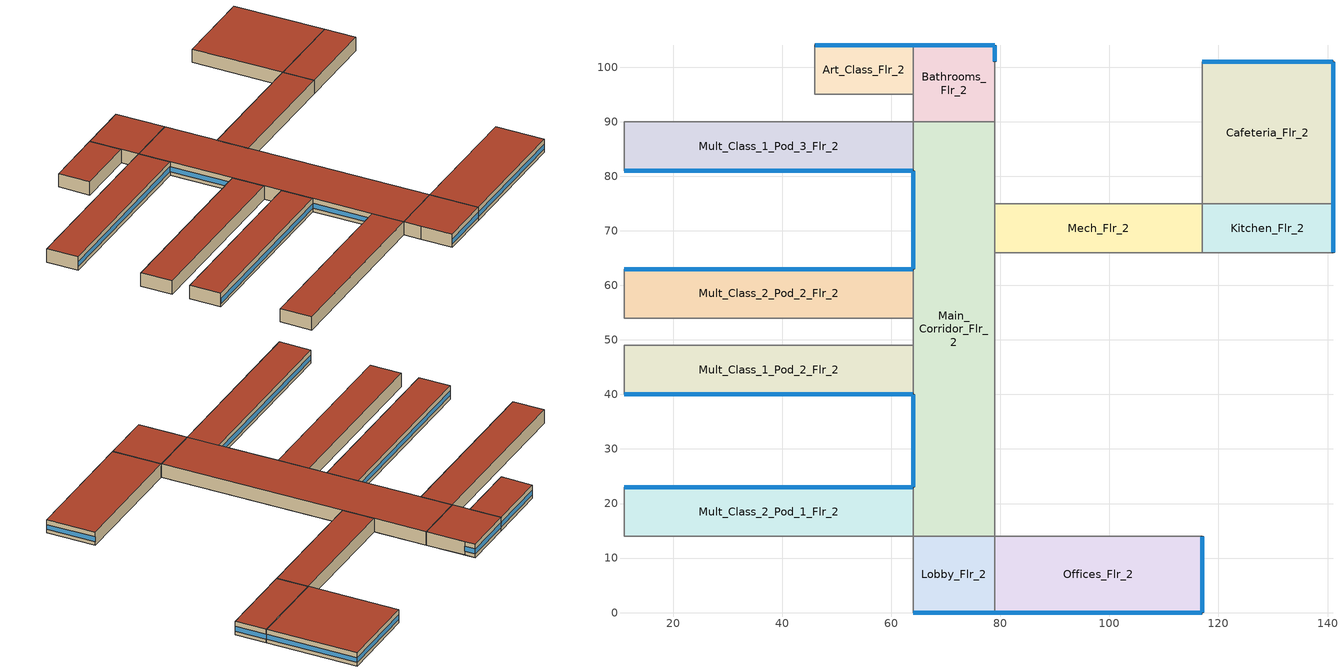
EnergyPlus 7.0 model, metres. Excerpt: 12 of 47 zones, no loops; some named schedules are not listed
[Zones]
Mult_Class_2_Pod_1_Flr_2
 floor to Mult_Class_2_Pod_1_Flr_1 (INT-FLOOR-TOPSIDE): 11,23 64,23 64,14 11,14 z4
 wall outside (Mass_R-11.4 ci_Ext-wall): 64,23 11,23 z4:8
 wall to Corridor_Pod_1_Flr_2 (Standard_Int-Wall): 11,14 64,14 z4:8
 wall to Main_Corridor_Flr_2 (Standard_Int-Wall): 64,14 64,23 z4:8
 wall to Corner_Class_2_Pod_1_Flr_2 (Standard_Int-Wall): 11,23 11,14 z4:8
 window (std_window_UValue_3.237_SHGC_0.490_VT_0.622): 63.95,23 11.05,23 z5.1:6.5
 roof outside (IEAD_R-15 ci_Roof): 11,14 64,14 64,23 11,23 z8
Mult_Class_1_Pod_2_Flr_2
 floor to Mult_Class_1_Pod_2_Flr_1 (INT-FLOOR-TOPSIDE): 11,49 64,49 64,40 11,40 z4
 wall outside (Mass_R-11.4 ci_Ext-wall): 11,40 64,40 z4:8
 wall to Main_Corridor_Flr_2 (Standard_Int-Wall): 64,40 64,49 z4:8
 wall to Corridor_Pod_2_Flr_2 (Standard_Int-Wall): 64,49 11,49 z4:8
 wall to Corner_Class_1_Pod_2_Flr_2 (Standard_Int-Wall): 11,49 11,40 z4:8
 window (std_window_UValue_3.237_SHGC_0.390_VT_0.495): 11.05,40 63.95,40 z5.1:6.5
 roof outside (IEAD_R-15 ci_Roof): 11,40 64,40 64,49 11,49 z8
Mult_Class_2_Pod_2_Flr_2
 floor to Mult_Class_2_Pod_2_Flr_1 (INT-FLOOR-TOPSIDE): 11,63 64,63 64,54 11,54 z4
 wall outside (Mass_R-11.4 ci_Ext-wall): 64,63 11,63 z4:8
 wall to Corridor_Pod_2_Flr_2 (Standard_Int-Wall): 11,54 64,54 z4:8
 wall to Main_Corridor_Flr_2 (Standard_Int-Wall): 64,54 64,63 z4:8
 wall to Corner_Class_2_Pod_2_Flr_2 (Standard_Int-Wall): 11,63 11,54 z4:8
 window (std_window_UValue_3.237_SHGC_0.490_VT_0.622): 63.95,63 11.05,63 z5.1:6.5
 roof outside (IEAD_R-15 ci_Roof): 11,54 64,54 64,63 11,63 z8
Mult_Class_1_Pod_3_Flr_2
 floor to Mult_Class_1_Pod_3_Flr_1 (INT-FLOOR-TOPSIDE): 11,90 64,90 64,81 11,81 z4
 wall outside (Mass_R-11.4 ci_Ext-wall): 11,81 64,81 z4:8
 wall to Main_Corridor_Flr_2 (Standard_Int-Wall): 64,81 64,90 z4:8
 wall to Corridor_Pod_3_Flr_2 (Standard_Int-Wall): 64,90 11,90 z4:8
 wall to Corner_Class_1_Pod_3_Flr_2 (Standard_Int-Wall): 11,90 11,81 z4:8
 window (std_window_UValue_3.237_SHGC_0.390_VT_0.495): 11.05,81 63.95,81 z5.1:6.5
 roof outside (IEAD_R-15 ci_Roof): 11,81 64,81 64,90 11,90 z8
Art_Class_Flr_2
 floor to Mult_Class_2_Pod_3_Flr_1 (INT-FLOOR-TOPSIDE): 46,104 64,104 64,95 46,95 z4
 wall outside (Mass_R-11.4 ci_Ext-wall): 64,104 46,104 z4:8
 wall to Corridor_Pod_3_Flr_2 (Standard_Int-Wall): 46,95 64,95 z4:8
 wall to Bathrooms_Flr_2 (Standard_Int-Wall): 64,95 64,104 z4:8
 wall to Mult_Class_2_Pod_3_Flr_2 (Standard_Int-Wall): 46,104 46,95 z4:8
 window (std_window_UValue_3.237_SHGC_0.490_VT_0.622): 63.95,104 46.05,104 z5.1:6.51
 roof outside (IEAD_R-15 ci_Roof): 46,95 64,95 64,104 46,104 z8
Main_Corridor_Flr_2
 floor to Main_Corridor_Flr_1 (INT-FLOOR-TOPSIDE): 64,90 79,90 79,14 64,14 z4
 wall outside (Mass_R-11.4 ci_Ext-wall): 64,81 64,63 / 64,40 64,23 z4:8
 wall to Lobby_Flr_2 (Standard_Int-Wall): 64,14 79,14 z4:8
 wall to Gym_Flr_1 (Standard_Int-Wall): 79,14 79,66 z4:8
 wall to Mech_Flr_2 (Standard_Int-Wall): 79,66 79,75 z4:8
 wall to Auditorium_Flr_1 (Standard_Int-Wall): 79,75 79,90 z4:8
 wall to Bathrooms_Flr_2 (Standard_Int-Wall): 79,90 64,90 z4:8
 wall to Corridor_Pod_2_Flr_2 (Standard_Int-Wall): 64,54 64,49 z4:8
 window (std_window_UValue_3.237_SHGC_0.390_VT_0.495_west): 64,80.95 64,63.05 / 64,39.95 64,23.05 z5.1:6.51
 roof outside (IEAD_R-15 ci_Roof): 64,14 79,14 79,90 64,90 z8
Lobby_Flr_2
 floor to Lobby_Flr_1 (INT-FLOOR-TOPSIDE): 64,14 79,14 79,0 64,0 z4
 wall outside (Mass_R-11.4 ci_Ext-wall): 64,0 79,0 z4:8
 wall to Offices_Flr_2 (Standard_Int-Wall): 79,0 79,14 z4:8
 wall to Corridor_Pod_1_Flr_2 (Standard_Int-Wall): 64,14 64,9 z4:8
 wall to Mult_Class_1_Pod_1_Flr_2 (Standard_Int-Wall): 64,9 64,0 z4:8
 window (std_window_UValue_3.237_SHGC_0.390_VT_0.495): 64.05,0 78.95,0 z5.1:6.51
 roof outside (IEAD_R-15 ci_Roof): 64,0 79,0 79,14 64,14 z8
Bathrooms_Flr_2
 floor to Bathrooms_Flr_1 (INT-FLOOR-TOPSIDE): 64,104 79,104 79,90 64,90 z4
 wall outside (Mass_R-11.4 ci_Ext-wall): 79,101 79,104 64,104 z4:8
 wall to Auditorium_Flr_1 (Standard_Int-Wall): 79,90 79,101 z4:8
 wall to Corridor_Pod_3_Flr_2 (Standard_Int-Wall): 64,95 64,90 z4:8
 window (std_window_UValue_3.237_SHGC_0.390_VT_0.495_east): 79,101.05 79,103.95 z5.1:6.55
 window (std_window_UValue_3.237_SHGC_0.490_VT_0.622): 78.95,104 64.05,104 z5.1:6.51
 roof outside (IEAD_R-15 ci_Roof): 64,90 79,90 79,104 64,104 z8
Offices_Flr_2
 floor to Offices_Flr_1 (INT-FLOOR-TOPSIDE): 79,14 117,14 117,0 79,0 z4
 wall outside (Mass_R-11.4 ci_Ext-wall): 79,0 117,0 117,14 z4:8
 wall to Gym_Flr_1 (Standard_Int-Wall): 117,14 79,14 z4:8
 window (std_window_UValue_3.237_SHGC_0.390_VT_0.495): 79.05,0 116.95,0 z5.1:6.5
 window (std_window_UValue_3.237_SHGC_0.390_VT_0.495_east): 117,0.05 117,13.95 z5.1:6.51
 roof outside (IEAD_R-15 ci_Roof): 79,0 117,0 117,14 79,14 z8
Mech_Flr_2
 floor to Mech_Flr_1 (INT-FLOOR-TOPSIDE): 79,75 117,75 117,66 79,66 z4
 wall to Gym_Flr_1 (Standard_Int-Wall): 79,66 117,66 z4:8
 wall to Kitchen_Flr_2 (Standard_Int-Wall): 117,66 117,75 z4:8
 wall to Auditorium_Flr_1 (Standard_Int-Wall): 117,75 79,75 z4:8
 roof outside (IEAD_R-15 ci_Roof): 79,66 117,66 117,75 79,75 z8
Kitchen_Flr_2
 floor to Library_Flr_1 (INT-FLOOR-TOPSIDE): 117,75 141,75 141,66 117,66 z4
 wall outside (Mass_R-11.4 ci_Ext-wall): 141,66 141,75 z4:8
 wall to Aux_Gym_Flr_1 (Standard_Int-Wall): 117,66 141,66 z4:8
 wall to Cafeteria_Flr_2 (Standard_Int-Wall): 141,75 117,75 z4:8
 window (std_window_UValue_3.237_SHGC_0.390_VT_0.495_east): 141,66.05 141,74.95 z5.1:6.52
 roof outside (IEAD_R-15 ci_Roof): 117,66 141,66 141,75 117,75 z8
Cafeteria_Flr_2
 floor to Library_Flr_1 (INT-FLOOR-TOPSIDE): 117,101 141,101 141,75 117,75 z4
 wall outside (Mass_R-11.4 ci_Ext-wall): 141,75 141,101 117,101 z4:8
 wall to Auditorium_Flr_1 (Standard_Int-Wall): 117,101 117,75 z4:8
 window (std_window_UValue_3.237_SHGC_0.390_VT_0.495_east): 141,75.05 141,100.95 z5.1:6.51
 window (std_window_UValue_3.237_SHGC_0.490_VT_0.622): 140.95,101 117.05,101 z5.1:6.51
 roof outside (IEAD_R-15 ci_Roof): 117,75 141,75 141,101 117,101 z8
[Building]
Secondary School Baseline: North Axis=0; Terrain=City; Loads Convergence Tolerance Value=0.04; Temperature Convergence Tolerance Value=0.2; Solar Distribution=FullExterior; Maximum Number of Warmup Days=25; Minimum Number of Warmup Days=6
[Site:Location]
USA MN-DULUTH: Latitude {deg}=46.82; Longitude {deg}=-92.17; Time Zone {hr}=-6; Elevation {m}=432
[Site:GroundTemperature:BuildingSurface]
19.18, 19.14, 19.229, 19.325, 19.396, 19.767, 20.94, 20.468, 19.761, 19.556, 19.433, 19.279
[Site:WaterMainsTemperature]
Calculation Method=CORRELATION; Annual Average Outdoor Air Temperature {C}=3.12; Maximum Difference In Monthly Average Outdoor Air Temperatures {deltaC}=31.7
[SizingPeriod:DesignDay] Barometric Pressure {Pa}=96242; Rain {0-no,1-yes}=0; Snow on ground {0-no,1-yes}=0; Day of Month=21; Daylight Savings Time Indicator=0; Humidity Indicating Type=WetBulb
Name | Maximum Dry-Bulb Temperature {C} | Daily Temp Range {C} | Humidity Indicating Conditions at Maximum Dry-Bulb | Wind Speed {m/s} design conditions vs. traditional 6.71 m/s (15 mph) | Wind Direction {Degrees; N=0, S=180} | Clearness {0.0 to 1.1} | Month | Day Type | Wind Speed {m/s} design conditions vs. traditional 3.35 m/s (7mph)
DULUTH Ann Htg 99.6% Condns DB | -29 | 0 | -29 | 4.3 | 310 | 0 | 1 | WinterDesignDay
DULUTH Ann Clg .4% Condns DB=>MWB | 29 | 10.9 | 20.6 |  | 230 | 1 | 7 | SummerDesignDay | 5.2
DULUTH Ann Clg .4% Condns WB=>MDB | 27.2 | 10.9 | 22.3 |  | 230 | 1 | 7 | SummerDesignDay | 5.2
[WindowMaterial:SimpleGlazingSystem] U-Factor=3.237
Name | Solar Heat Gain Coefficient | Visible Transmittance
SOUTH; EAST; WEST | 0.49 | 0.49
NORTH | 0.64 | 0.64
[Material] Thermal Absorptance=0.9
Name | Roughness | Thickness | Conductivity | Density | Specific Heat | Solar Absorptance | Visible Absorptance | Thickness {m} | Conductivity {W/m-K} | Density {kg/m3} | Specific Heat {J/kg-K}
Roof Membrane | VeryRough | 0.0095 | 0.16 | 1121.29 | 1460 | 0.7 | 0.7
Roof Insulation | MediumRough | 0.125 | 0.049 | 265 | 836.8 | 0.7 | 0.7
Metal Decking | MediumSmooth | 0.0015 | 45.006 | 7680 | 418.4 | 0.7 | 0.3
GP01 1/2 GYPSUM | Smooth | 0.0127 | 0.16 | 800 | 1090 | 0.7 | 0.5
1IN Stucco | Smooth | 0.0253 | 0.6918 | 1858 | 837 | 0.92 | 0.92
8IN Concrete HW | MediumRough | 0.2033 | 1.7296 | 2243 | 837 | 0.65 | 0.65
Wall Insulation [8] | MediumRough | 0.0679 | 0.0432 | 91 | 837 | 0.5 | 0.5
1/2IN Gypsum | Smooth | 0.0127 | 0.16 | 784.9 | 830 | 0.92 | 0.92
Std Wood 6inch | MediumSmooth |  |  |  |  | 0.7 | 0.7 | 0.15 | 0.12 | 540 | 1210
Std MAT-CC05 4 MW CONCRETE | Rough |  |  |  |  | 0.7 | 0.2 | 0.1 | 0.858 | 1968 | 836.8
[Material:NoMass]
Std CP02 CARPET PAD: Roughness=VeryRough; Thermal Resistance {m2-K/W}=0.21648; Thermal Absorptance=0.9; Solar Absorptance=0.7; Visible Absorptance=0.8
[Construction]
std_window_UValue_3.237_SHGC_0.390_VT_0.495: SOUTH
std_window_UValue_3.237_SHGC_0.390_VT_0.495_east: EAST
std_window_UValue_3.237_SHGC_0.490_VT_0.622: NORTH
std_window_UValue_3.237_SHGC_0.390_VT_0.495_west: WEST
IEAD_R-15 ci_Roof: Roof Membrane, Roof Insulation, Metal Decking
Standard_Int-Wall: GP01 1/2 GYPSUM, GP01 1/2 GYPSUM
Mass_R-11.4 ci_Ext-wall: 1IN Stucco, 8IN Concrete HW, Wall Insulation [8], 1/2IN Gypsum
InteriorFurnishings: Std Wood 6inch
INT-FLOOR-TOPSIDE: Std MAT-CC05 4 MW CONCRETE, Std CP02 CARPET PAD
[Zone] Type=1; Multiplier=1; Ceiling Height {m}=4; Floor Area {m2}=AutoCalculate; Part of Total Floor Area=Yes
Name | Volume {m3}
Mult_Class_2_Pod_1_Flr_2; Mult_Class_1_Pod_2_Flr_2; Mult_Class_2_Pod_2_Flr_2; Mult_Class_1_Pod_3_Flr_2 | 1908
Art_Class_Flr_2 | 648
Main_Corridor_Flr_2 | 4560
Lobby_Flr_2; Bathrooms_Flr_2 | 840
Offices_Flr_2 | 2128
Mech_Flr_2 | 1368
Kitchen_Flr_2 | 864
Cafeteria_Flr_2 | 2496
[InternalMass] Construction=InteriorFurnishings
Name | Zone | Surface Area
Mult_Class_2_Pod_1_Flr_2 Internal Mass | Mult_Class_2_Pod_1_Flr_2 | 954
Mult_Class_1_Pod_2_Flr_2 Internal Mass | Mult_Class_1_Pod_2_Flr_2 | 954
Mult_Class_2_Pod_2_Flr_2 Internal Mass | Mult_Class_2_Pod_2_Flr_2 | 954
Mult_Class_1_Pod_3_Flr_2 Internal Mass | Mult_Class_1_Pod_3_Flr_2 | 954
Art_Class_Flr_2 Internal Mass | Art_Class_Flr_2 | 324
Main_Corridor_Flr_2 Internal Mass | Main_Corridor_Flr_2 | 2280
Lobby_Flr_2 Internal Mass | Lobby_Flr_2 | 420
Bathrooms_Flr_2 Internal Mass | Bathrooms_Flr_2 | 420
Offices_Flr_2 Internal Mass | Offices_Flr_2 | 1064
Mech_Flr_2 Internal Mass | Mech_Flr_2 | 684
Kitchen_Flr_2 Internal Mass | Kitchen_Flr_2 | 432
Cafeteria_Flr_2 Internal Mass | Cafeteria_Flr_2 | 1248
[ZoneInfiltration:DesignFlowRate] Schedule=INFIL_SCH; Design Volume Flow Rate Calculation Method=Flow/ExteriorWallArea; Flow per Exterior Surface Area {m3/s/m2}=0.000302; Constant Term Coefficient=1; Temperature Term Coefficient=0; Velocity Term Coefficient=0; Velocity Squared Term Coefficient=0
Name | Zone
Mult_Class_2_Pod_1_Flr_2_Infiltration | Mult_Class_2_Pod_1_Flr_2
Mult_Class_1_Pod_2_Flr_2_Infiltration | Mult_Class_1_Pod_2_Flr_2
Mult_Class_2_Pod_2_Flr_2_Infiltration | Mult_Class_2_Pod_2_Flr_2
Mult_Class_1_Pod_3_Flr_2_Infiltration | Mult_Class_1_Pod_3_Flr_2
Art_Class_Flr_2_Infiltration | Art_Class_Flr_2
Main_Corridor_Flr_2_Infiltration | Main_Corridor_Flr_2
Lobby_Flr_2_Infiltration | Lobby_Flr_2
Bathrooms_Flr_2_Infiltration | Bathrooms_Flr_2
Offices_Flr_2_Infiltration | Offices_Flr_2
Kitchen_Flr_2_Infiltration | Kitchen_Flr_2
Cafeteria_Flr_2_Infiltration | Cafeteria_Flr_2
[People] Number of People Calculation Method=People; Fraction Radiant=0.3; User Specified Sensible Fraction=AUTOCALCULATE; Activity Level Schedule=ACTIVITY_SCH; Carbon Dioxide Generation Rate {m3/s-W}=3.82E-8; Enable ASHRAE 55 Comfort Warnings=No; MRT Calculation=ZoneAveraged; Work Efficiency Schedule=WORK_EFF_SCH; Clothing Schedule=CLOTHING_SCH; Air Velocity Schedule=AIR_VELO_SCH; Thermal Comfort Report=FANGER
Name | Zone | Schedule | Number of People
Mult_Class_2_Pod_1_Flr_2 People | Mult_Class_2_Pod_1_Flr_2 | Bldg_Occ_Sch | 166.95
Mult_Class_1_Pod_2_Flr_2 People | Mult_Class_1_Pod_2_Flr_2 | Bldg_Occ_Sch | 166.95
Mult_Class_2_Pod_2_Flr_2 People | Mult_Class_2_Pod_2_Flr_2 | Bldg_Occ_Sch | 166.95
Mult_Class_1_Pod_3_Flr_2 People | Mult_Class_1_Pod_3_Flr_2 | Bldg_Occ_Sch | 166.95
Art_Class_Flr_2 People | Art_Class_Flr_2 | Bldg_Occ_Sch | 32.4
Offices_Flr_2 People | Offices_Flr_2 | Off_Occ_Sch | 26.6
Cafeteria_Flr_2 People | Cafeteria_Flr_2 | Cafe_Occ_Sch | 624
[Lights] Schedule=Bldg_Light_Sch; Design Level Calculation Method=LightingLevel; Return Air Fraction=0; Fraction Radiant=0.37; Fraction Visible=0.2; Fraction Replaceable=1; Return Air Fraction is Calculated from Plenum Temperature=No
Name | Zone | Design Level {W}
Mult_Class_2_Pod_1_Flr_2_Lights | Mult_Class_2_Pod_1_Flr_2 | 7188.39
Mult_Class_1_Pod_2_Flr_2_Lights | Mult_Class_1_Pod_2_Flr_2 | 7188.39
Mult_Class_2_Pod_2_Flr_2_Lights | Mult_Class_2_Pod_2_Flr_2 | 7188.39
Mult_Class_1_Pod_3_Flr_2_Lights | Mult_Class_1_Pod_3_Flr_2 | 7188.39
Art_Class_Flr_2_Lights | Art_Class_Flr_2 | 2441.34
Main_Corridor_Flr_2_Lights | Main_Corridor_Flr_2 | 6133.2
Lobby_Flr_2_Lights | Lobby_Flr_2 | 2937.9
Bathrooms_Flr_2_Lights | Bathrooms_Flr_2 | 2034.9
Offices_Flr_2_Lights | Offices_Flr_2 | 6298.88
Mech_Flr_2_Lights | Mech_Flr_2 | 5523.3
Kitchen_Flr_2_Lights | Kitchen_Flr_2 | 2790.72
Cafeteria_Flr_2_Lights | Cafeteria_Flr_2 | 6046.56
[ElectricEquipment] Design Level Calculation Method=EquipmentLevel
Name | Zone | Schedule | Design Level {W} | Fraction Latent | Fraction Radiant | Fraction Lost
Mult_Class_2_Pod_1_Flr_2_PlugMisc_Equip | Mult_Class_2_Pod_1_Flr_2 | Bldg_Equip_Sch | 4622.13 | 0 | 0.5 | 0
Mult_Class_1_Pod_2_Flr_2_PlugMisc_Equip | Mult_Class_1_Pod_2_Flr_2 | Bldg_Equip_Sch | 4622.13 | 0 | 0.5 | 0
Mult_Class_2_Pod_2_Flr_2_PlugMisc_Equip | Mult_Class_2_Pod_2_Flr_2 | Bldg_Equip_Sch | 4622.13 | 0 | 0.5 | 0
Mult_Class_1_Pod_3_Flr_2_PlugMisc_Equip | Mult_Class_1_Pod_3_Flr_2 | Bldg_Equip_Sch | 4622.13 | 0 | 0.5 | 0
Art_Class_Flr_2_PlugMisc_Equip | Art_Class_Flr_2 | Art_Class_Flr_2_Kiln_Sch | 10985.2 | 0 | 0.5 | 0
Main_Corridor_Flr_2_PlugMisc_Equip | Main_Corridor_Flr_2 | Bldg_Equip_Sch | 2451 | 0 | 0.5 | 0
Lobby_Flr_2_PlugMisc_Equip | Lobby_Flr_2 | Bldg_Equip_Sch | 905.1 | 0 | 0.5 | 0
Bathrooms_Flr_2_PlugMisc_Equip | Bathrooms_Flr_2 | Bldg_Equip_Sch | 905.1 | 0 | 0.5 | 0
Offices_Flr_2_PlugMisc_Equip | Offices_Flr_2 | Bldg_Equip_Sch | 5724.32 | 0 | 0.5 | 0
Mech_Flr_2_PlugMisc_Equip | Mech_Flr_2 | Bldg_Equip_Sch | 1474.02 | 0 | 0.5 | 0
Kitchen_Flr_2_PlugMisc_Equip | Kitchen_Flr_2 | Kit_Elec_Equip_Sch | 29991.6 | 0.25 | 0.3 | 0.2
Cafeteria_Flr_2_PlugMisc_Equip | Cafeteria_Flr_2 | Bldg_Equip_Sch | 12093.1 | 0 | 0.5 | 0
[GasEquipment]
Kitchen_Flr_2_GasMisc_Equip: Zone=Kitchen_Flr_2; Schedule=Kit_Gas_Equip_Sch; Design Level Calculation Method=EquipmentLevel; Design Level {W}=78349.7; Fraction Latent=0.1; Fraction Radiant=0.2; Fraction Lost=0.7; Carbon Dioxide Generation Rate {m3/s-W}=3.96E-8
[Exterior:Lights]
Exterior Facade Lighting: Schedule=ALWAYS_ON; Design Level=47449.5; Control Option=AstronomicalClock
[Schedule:Compact]
Bldg_Light_Sch: Fraction, Through: 6/30, For: Weekdays, Until: 06:00, 0.2, Until: 07:00, 0.4, Until: 16:00, 0.9, Until: 19:00, 0.7, Until: 21:00, 0.5, Until: 24:00, 0.2, For: SummerDesignDay, Until: 24:00, 1, For: WinterDesignDay, Until: 24:00, 0, For: AllOtherDays, Until: 24:00, 0.2, Through: 9/1, For: Weekdays, Until: 08:00, 0.2, Until: 14:00, 0.5, Until: 24:00, 0.2, For: SummerDesignDay, Until: 24:00, 1, For: WinterDesignDay, Until: 24:00, 0, For: AllOtherDays, Until: 24:00, 0.2, Through: 12/31, For: Weekdays, Until: 06:00, 0.2, Until: 07:00, 0.4, Until: 16:00, 0.9, Until: 19:00, 0.7, Until: 21:00, 0.5, Until: 24:00, 0.2, For: SummerDesignDay, Until: 24:00, 1, For: WinterDesignDay, Until: 24:00, 0, For: AllOtherDays, Until: 24:00, 0.2
Bldg_Occ_Sch: Fraction, Through: 6/30, For: Weekdays, Until: 08:00, 0, Until: 09:00, 0.5, Until: 11:00, 0.45, Until: 13:00, 0.2, Until: 14:00, 0.45, Until: 17:00, 0.05, Until: 24:00, 0, For: SummerDesignDay, Until: 24:00, 1, For: AllOtherDays, Until: 24:00, 0, Through: 9/1, For: Weekdays, Until: 09:00, 0, Until: 13:00, 0.05, Until: 24:00, 0, For: SummerDesignDay, Until: 24:00, 1, For: AllOtherDays, Until: 24:00, 0, Through: 12/31, For: Weekdays, Until: 08:00, 0, Until: 09:00, 0.5, Until: 11:00, 0.45, Until: 13:00, 0.2, Until: 14:00, 0.45, Until: 17:00, 0.05, Until: 24:00, 0, For: SummerDesignDay, Until: 24:00, 1, For: AllOtherDays, Until: 24:00, 0
Cafe_Occ_Sch: Fraction, Through: 6/30, For: Weekdays, Until: 07:00, 0, Until: 08:00, 0.15, Until: 11:00, 0, Until: 13:00, 0.95, Until: 24:00, 0, For: SummerDesignDay, Until: 24:00, 1, For: AllOtherDays, Until: 24:00, 0, Through: 9/1, For: AllDays, Until: 24:00, 0, Through: 12/31, For: Weekdays, Until: 07:00, 0, Until: 08:00, 0.15, Until: 11:00, 0, Until: 13:00, 0.95, Until: 24:00, 0, For: SummerDesignDay, Until: 24:00, 1, For: AllOtherDays, Until: 24:00, 0
Off_Occ_Sch: Fraction, Through: 6/30, For: Weekdays, Until: 07:00, 0, Until: 08:00, 0.4, Until: 17:00, 0.8, Until: 18:00, 0.15, Until: 24:00, 0, For: SummerDesignDay, Until: 24:00, 1, For: AllOtherDays, Until: 24:00, 0, Through: 9/1, For: Weekdays, Until: 08:00, 0, Until: 13:00, 0.4, Until: 24:00, 0, For: SummerDesignDay, Until: 24:00, 1, For: AllOtherDays, Until: 24:00, 0, Through: 12/31, For: Weekdays, Until: 07:00, 0, Until: 08:00, 0.4, Until: 17:00, 0.8, Until: 21:00, 0.15, Until: 24:00, 0, For: SummerDesignDay, Until: 24:00, 1, For: AllOtherDays, Until: 24:00, 0
Infil_Sch: Fraction, Through: 6/30, For: WinterDesignDay SummerDesignDay, Until: 24:00, 1, For: Weekdays, Until: 06:00, 0.5, Until: 18:00, 1, Until: 24:00, 0.5, For: AllOtherDays, Until: 24:00, 0.5, Through: 9/1, For: WinterDesignDay SummerDesignDay, Until: 24:00, 1, For: Weekdays, Until: 08:00, 0.5, Until: 13:00, 1, Until: 24:00, 0.5, For: AllOtherDays, Until: 24:00, 0.5, Through: 12/31, For: WinterDesignDay SummerDesignDay, Until: 24:00, 1, For: Weekdays, Until: 06:00, 0.5, Until: 18:00, 1, Until: 24:00, 0.5, For: AllOtherDays, Until: 24:00, 0.5
Work_Eff_Sch: Fraction, Through: 12/31, For: AllDays, Until: 24:00, 0
Air_Velo_Sch: Any Number, Through: 12/31, For: AllDays, Until: 24:00, 0.2
Clothing_Sch: Any Number, Through: 04/30, For: AllDays, Until: 24:00, 1.1, Through: 09/30, For: AllDays, Until: 24:00, 0.6, Through: 12/31, For: AllDays, Until: 24:00, 1.1
Activity_Sch: Any Number, Through: 12/31, For: AllDays, Until: 24:00, 120
Bldg_Equip_Sch: Fraction, Through: 6/30, For: Weekdays SummerDesignDay, Until: 08:00, 0.5, Until: 15:00, 0.65, Until: 24:00, 0.5, For: WinterDesignDay, Until: 24:00, 0, For: AllOtherDays, Until: 24:00, 0.5, Through: 9/1, For: Weekdays SummerDesignDay, Until: 08:00, 0.5, Until: 13:00, 0.65, Until: 24:00, 0.5, For: WinterDesignDay, Until: 24:00, 0, For: AllOtherDays, Until: 24:00, 0.5, Through: 12/31, For: Weekdays SummerDesignDay, Until: 08:00, 0.5, Until: 15:00, 0.65, Until: 24:00, 0.5, For: WinterDesignDay, Until: 24:00, 0, For: AllOtherDays, Until: 24:00, 0.5
Kit_Elec_Equip_Sch: Fraction, Through: 6/30, For: Weekdays SummerDesignDay, Until: 06:00, 0.4, Until: 07:00, 0.87, Until: 08:00, 1, Until: 11:00, 0.78, Until: 13:00, 1, Until: 14:00, 0.61, Until: 15:00, 0.47, Until: 24:00, 0.4, For: WinterDesignDay, Until: 24:00, 0, For: AllOtherDays, Until: 24:00, 0.4, Through: 9/1, For: WinterDesignDay, Until: 24:00, 0, For: AllOtherDays, Until: 24:00, 0.4, Through: 12/31, For: Weekdays SummerDesignDay, Until: 06:00, 0.4, Until: 07:00, 0.87, Until: 08:00, 1, Until: 11:00, 0.78, Until: 13:00, 1, Until: 14:00, 0.61, Until: 15:00, 0.47, Until: 24:00, 0.4, For: WinterDesignDay, Until: 24:00, 0, For: AllOtherDays, Until: 24:00, 0.4
[Schedule:File]
Art_Class_Flr_2_Kiln_Sch: File=Kiln_Sch.csv; Column Number=5; Rows to Skip at Top=1; Number of Hours of Data=8760; Column Separator=Comma
